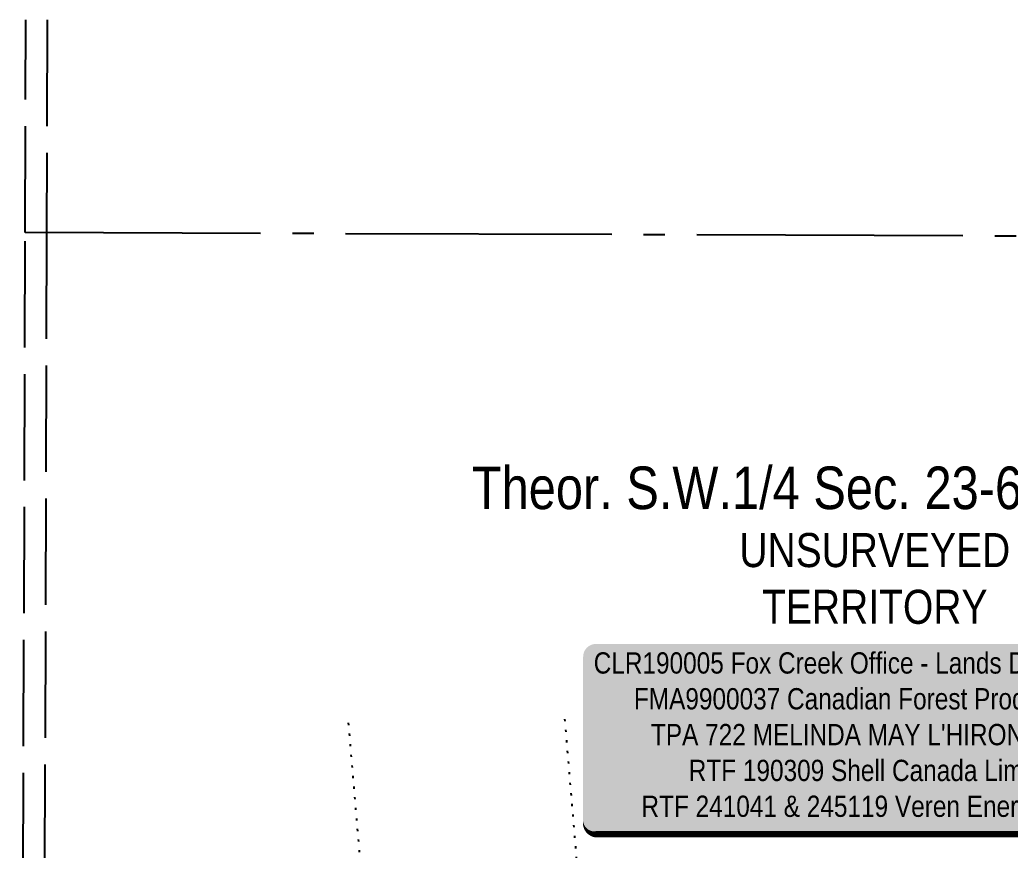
# Model space of a CAD drawing. Extents: x 471563 to 508050, y 6028961 to 6050146.
# Drawn here: x 485300.2 to 485765.9, y 6044727.8 to 6045118.7 of the extents above; entities that cross this region are included whole.
import ezdxf
from ezdxf.enums import TextEntityAlignment as Align

# ---------------------------------------------------------------- set-up
doc = ezdxf.new("R2010")
doc.units = 0
doc.header["$LTSCALE"] = 5
for name, pattern in [('foc-QUARTERLINE', [33, 25, -3, 2, -3]), ('foc-TOPO', [1, 0.2, -0.8]), ('foc-UNSURVEYED', [12.5, 10, -2.5])]:
    doc.linetypes.add(name, pattern=pattern)
for name, color, linetype in [('C-SYMBOL', 7, 'Continuous'), ('L-SECQ', 8, 'foc-QUARTERLINE'), ('L-UNS-T', 3, 'Continuous'), ('L-USEC', 7, 'foc-UNSURVEYED'), ('T-VEGETATION-CHANGE', 104, 'foc-TOPO')]:
    doc.layers.add(name, color=color, linetype=linetype)
doc.styles.add('175L', font='ARIALN.TTF', dxfattribs={"height": 20})
doc.styles.add('80', font='ARIALN.TTF', dxfattribs={"height": 10})
doc.styles.add('80L', font='ARIALN.TTF', dxfattribs={"height": 10})

# ---------------------------------------------------------------- blocks, each defined once
blk = doc.blocks.new('*U74')
h = blk.add_hatch(color=255)
edge = h.paths.add_edge_path()
edge.add_line((-131.5, -45.5), (131.5, -45.5))
edge.add_arc((131.5, -39.5), 6, 270, 360)
edge.add_line((137.5, -39.5), (137.5, 38))
edge.add_arc((131.5, 38), 6, 0, 90)
edge.add_line((131.5, 44), (-131.5, 44))
edge.add_arc((-131.5, 38), 6, 90, 180)
edge.add_line((-137.5, 38), (-137.5, -39.5))
edge.add_arc((-131.5, -39.5), 6, 180, 270)
at = {"color": 44, "flags": 128}
blk.add_lwpolyline([(-131.5, -45.5, 3, 3, 0), (131.5, -45.5, 3, 3, 0.414214), (137.5, -39.5, 3, 3, 0), (137.5, 38, 3, 0, 0.414214), (131.5, 44, 0, 0, 0), (-131.5, 44, 0, 0, 0.414214), (-137.5, 38, 0, 0, 0), (-137.5, -39.5, 0, 3, 0.414214)], format="xyseb", close=True, dxfattribs=at)
at = {"color": 44, "style": '80'}
blk.add_attdef('ENTER_TEXT_001', (-35.99, -5), '', height=10, dxfattribs=at)

msp = doc.modelspace()

# ---------------------------------------------------------------- linework, layer by layer
at = {"layer": 'L-SECQ', "flags": 128}
msp.add_lwpolyline([(486073.248, 6045015.917), (485302.732, 6045018.666)], dxfattribs=at)
at = {"layer": 'L-USEC', "flags": 128}
for points in [[(485302.732, 6045018.674), (485303.048, 6045118.686)], [(485313.09, 6045118.65), (485312.774, 6045018.63)], [(485300.186, 6044214.646), (485302.732, 6045018.674)], [(485312.774, 6045018.63), (485310.227, 6044214.602)]]:
    msp.add_lwpolyline(points, dxfattribs=at)
at = {"layer": 'T-VEGETATION-CHANGE', "flags": 128}
for points in [[(485571.097, 6044614.524), (485556.042, 6044792.731)], [(485454.505, 6044788.089), (485469.787, 6044607.075)]]:
    msp.add_lwpolyline(points, dxfattribs=at)

# ---------------------------------------------------------------- block references
ref = msp.add_blockref('*U74', (485702.335, 6044781.246))
ref.add_attrib('ENTER_TEXT_001', 'CLR190005 Fox Creek Office - Lands Division Dept.', (485569.791, 6044811.316), dxfattribs={"color": 44, "height": 10, "style": '80'})
ref.add_attrib('ENTER_TEXT_002', 'FMA9900037 Canadian Forest Products Ltd.', (485588.669, 6044794.472), dxfattribs={"color": 44, "height": 10, "style": '80'})
ref.add_attrib('ENTER_TEXT_003', "TPA 722 MELINDA MAY L'HIRONDELLE", (485596.684, 6044777.628), dxfattribs={"color": 44, "height": 10, "style": '80'})
ref.add_attrib('ENTER_TEXT_004', 'RTF 190309 Shell Canada Limited', (485614.436, 6044760.784), dxfattribs={"color": 44, "height": 10, "style": '80'})
ref.add_attrib('ENTER_TEXT_005', 'RTF 241041 & 245119 Veren Energy Corp.', (485592.216, 6044743.94), dxfattribs={"color": 44, "height": 10, "style": '80'})

# ---------------------------------------------------------------- texts
at = {"layer": 'C-SYMBOL', "color": 3, "style": '175L'}
msp.add_text('Theor. S.W.1/4 Sec. 23-64-22-W.5M.', height=20, dxfattribs=at).set_placement((485701.616, 6044882.646), align=Align.BOTTOM_CENTER)
at = {"layer": 'L-UNS-T', "color": 3, "insert": (485701.845, 6044855.933), "char_height": 16, "attachment_point": 5, "style": '80L'}
msp.add_mtext_dynamic_manual_height_columns('UNSURVEYED TERRITORY', width=126.41479, gutter_width=47.5, heights=[0], dxfattribs=at)

doc.saveas('drawing.dxf')
